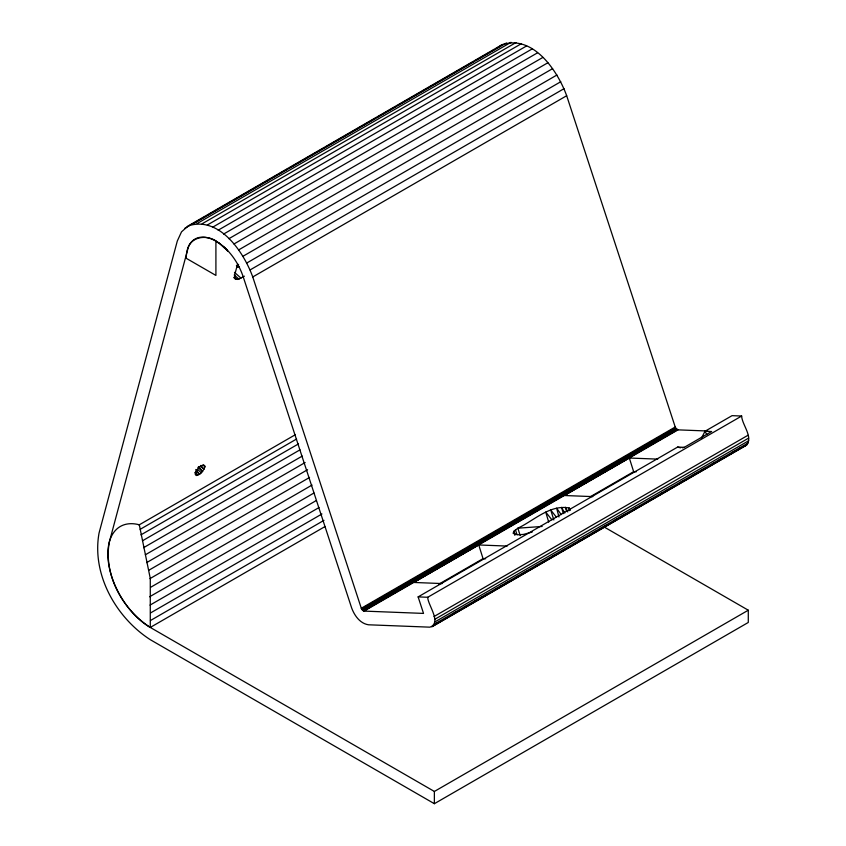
<?xml version="1.0" encoding="UTF-8"?>
<svg xmlns="http://www.w3.org/2000/svg" width="846" height="846" viewBox="0 0 846 846"><rect width="100%" height="100%" fill="white"/><g stroke="black" fill="none" stroke-linecap="round" stroke-linejoin="round"><path stroke-width="1.27" d="M218.152 242.622C208.761 234.109 190.117 235.622 187.548 250.109L109.303 542.117C103.318 575.164 122.829 609.712 150.281 627.436L434.368 791.454L748.287 610.209L748.287 622.455L434.368 803.7L150.281 639.682C115.965 617.548 91.548 574.339 99.056 533.033L177.3 241.025L181.52 231.846L188.288 225.871L502.207 44.637C533.192 34.496 557.662 70.768 566.672 95.725L675.478 427.759L677.995 429.863L707.721 431.016M223.376 246.588L226.95 250.025L218.173 242.453C230.07 250.564 238.509 263.074 243.14 276.589L351.64 607.914C354.4 615.476 360.026 623.576 368.56 624.792L429.937 627.172C442.204 622.73 427.642 604.795 427.738 597.276L418.125 596.895L423.529 613.413L364.076 611.098L361.549 609.004L252.753 276.959C243.743 252.002 219.273 215.741 188.288 225.871M431.798 626.875L745.717 445.641C754.272 437.847 741.889 424.798 741.656 416.031L732.044 415.661L705.004 431.27L701.408 438.27M237.652 263.867L234.712 274.834L234.744 278.281L235.643 279.191L238.879 279.117L244.378 276.177M204.933 466.876L202.543 471.539L199.614 474.331L196.251 475.526L195.267 474.426C195.754 470.038 199.307 466.262 203.431 464.898L204.743 465.67L204.933 466.876L203.082 465.163M569.094 510.73L569.76 509.408L569.157 507.981C549.847 504.332 533.889 520.702 517.858 528.19L513.85 531.299L513.131 533.318L517.752 534.767L523.346 534.429L532.229 532.018M502.207 44.637L496.253 48.508M184.618 228.431L189.187 225.797M191.471 224.476L205.166 216.565M207.45 215.244L277.076 175.048M279.36 173.726L287.354 169.115M289.639 167.794L323.881 148.029M326.165 146.707L375.254 118.366M377.538 117.044L395.801 106.501M398.085 105.19L473.422 61.684M475.706 60.373L489.4 52.463M491.685 51.141L493.969 49.829M192.476 224.232L506.394 42.998M197.097 223.545L511.026 42.3M202.078 223.799L515.997 42.564M207.312 225.015L521.231 43.77M212.716 227.162L526.635 45.917M218.183 230.186L532.102 48.952M223.608 234.056L537.527 52.822M228.906 238.688L542.825 57.443M233.961 243.997L547.88 62.752M238.699 249.887L552.618 68.642M243.024 256.243L556.943 75.008M236.372 265.803L238.614 264.512M246.852 262.969L560.771 81.724M250.109 269.916L564.028 88.671M252.753 276.959L566.672 95.725M138.987 524.985L295.37 434.696M140.182 529.321L296.576 439.032M140.965 534.852L298.49 443.896M142.466 540.795L299.992 449.839M143.545 547.7L302.223 456.089M145.332 554.796L305.142 462.529M146.644 562.622L307.595 469.699M148.589 570.384L309.541 477.461M149.964 578.632L312.058 485.054M150.704 587.251L313.951 493.007M149.615 596.768L316.277 500.546M150.028 605.112L318.974 507.568M150.715 612.842L321.945 513.977M150.451 620.53L323.965 520.353M150.281 627.436L150.281 578.453L139.294 524.795A59.992 34.633 60 0 0 108.225 560.56A59.992 34.633 60 0 0 150.281 627.436L324.927 526.603M361.253 608.285L675.171 427.05M361.549 609.004L675.478 427.759M361.961 609.67L675.88 428.425M362.458 610.252L676.377 429.007M362.997 610.696L676.916 429.461M363.547 610.992L677.466 429.747M364.076 611.098L677.995 429.863M507.166 546.072L478.741 544.961L413.8 582.46L442.225 583.571M657.765 459.124L629.339 458.024L564.398 495.513L592.824 496.623M438.619 584.3L483.055 558.646L485.646 558.751M590.36 496.697L633.654 471.698L636.245 471.804M418.125 596.895L677.625 447.079L684.266 447.333L711.645 431.523L705.004 431.27L706.77 434.537M427.738 597.276L741.656 416.031M434.04 616.523L747.959 435.288M434.707 619.346L748.625 438.112M434.802 621.958L748.721 440.724M434.326 624.179L748.245 442.944M433.364 625.194L436.779 623.216M453.911 613.339L456.184 612.018M464.179 607.407L466.463 606.085M474.458 601.474L476.742 600.152M480.158 598.175L482.442 596.864M484.726 595.542L487.01 594.22M495.005 589.609L497.289 588.287M500.705 586.31L502.989 584.998M505.274 583.677L508.7 581.699M515.552 577.744L518.968 575.766M521.252 574.455L528.105 570.5M536.1 565.879L538.384 564.568M552.078 556.657L554.363 555.336M562.347 550.725L564.631 549.403M572.626 544.792L574.91 543.47M578.336 541.503L580.62 540.182M582.894 538.86L585.178 537.548M593.173 532.927L596.599 530.95M598.883 529.638L601.168 528.316M603.441 526.995L606.868 525.017M613.72 521.073L617.146 519.095M619.431 517.773L626.273 513.818M634.267 509.207L636.552 507.886M650.246 499.975L652.53 498.664M660.525 494.043L662.809 492.732M666.225 490.754L668.509 489.432M670.793 488.11L673.078 486.799M681.072 482.188L683.357 480.866M691.341 476.256L694.767 474.278M697.051 472.956L699.335 471.634M701.62 470.323L705.046 468.346M711.888 464.391L714.172 463.069M717.598 461.091L724.451 457.136M732.435 452.525L734.719 451.204M738.146 449.226L740.43 447.915M433.3 625.86L747.219 444.615M682.468 447.83L684.266 447.333M236.965 267.336L239.45 266.649M743.856 445.937L745.717 445.641M542.159 526.455L517.858 528.19L520.216 535.645M677.625 447.079L680.586 447.83M603.388 526.561L748.287 610.209M215.91 241.173L215.91 275.426L186.236 258.294A41.962 24.227 60 0 1 215.91 241.173L219.177 243.278M200.269 466.146L204.045 469.361L200.957 465.395M195.849 471.032L199.614 474.331L195.764 469.509M234.479 272.349L240.994 278.133M234.215 274.992L238.879 279.117M234.257 277.002L237.049 279.487M233.782 277.541L235.643 279.191M197.89 467.404L202.543 471.539L198.503 466.537M197.657 469.509L201.38 472.808M194.929 472.829L197.721 475.304L195.183 472.29M222.403 245.816L225.078 248.47M226.104 249.369L227.754 251.167M551.93 519.835L545.733 512.094L548.716 522.141M556.298 517.033L550.714 510.011L553.844 519.962M561.226 514.632L556.647 508.192L558.973 517.012M564.832 513.036L561.49 507.389L563.447 513.607M567.761 511.957L565.392 507.272L566.513 510.995M569.982 510.381L569.157 507.981L569.76 510.402M629.339 458.024L633.654 471.698M515.447 529.786L517.012 534.757M515.024 535.032L513.85 531.299L514.664 534.884M478.741 544.961L483.055 558.646M434.368 791.454L434.368 803.7"/></g></svg>
